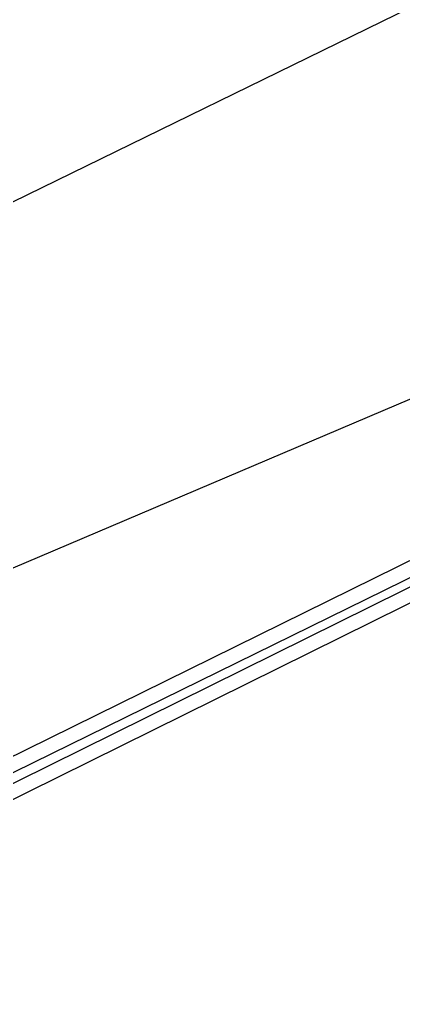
# Model space of a CAD drawing. Header units: feet. Extents: x -84 to 198, y -22 to 181.
# Drawn here: x 99.533 to 100.003, y 22.931 to 24.127 of the extents above; entities that cross this region are included whole.
import ezdxf

# ---------------------------------------------------------------- set-up
doc = ezdxf.new("R2010")
doc.units = ezdxf.units.FT
doc.layers.add('A-LINEA', color=7, linetype='CONTINUOUS')

msp = doc.modelspace()

# ---------------------------------------------------------------- linework, layer by layer
at = {"layer": 'A-LINEA'}
for p, q in [((102.5733, 25.3911), (99.24, 23.7644)), ((102.5733, 25.3911), (99.24, 23.7644)), ((93.693, 20.9769), (103.4585, 25.128)), ((93.693, 20.9769), (103.4585, 25.128))]:
    msp.add_line(p, q, dxfattribs=at)
for points in [[(102.9467, 24.8978), (102.9467, 24.8844), (99.4133, 23.1511), (99.4, 23.1644), (102.9467, 24.9111), (102.9467, 24.8978)], [(102.9467, 24.8978), (102.9467, 24.8844), (99.4133, 23.1511), (99.4, 23.1644), (102.9467, 24.9111), (102.9467, 24.8978)], [(102.96, 24.8711), (99.4267, 23.1244), (99.4133, 23.1378), (102.9467, 24.8844), (102.96, 24.8844), (102.96, 24.8711)], [(102.96, 24.8711), (99.4267, 23.1244), (99.4133, 23.1378), (102.9467, 24.8844), (102.96, 24.8844), (102.96, 24.8711)]]:
    msp.add_lwpolyline(points, dxfattribs=at)

doc.saveas('drawing.dxf')
